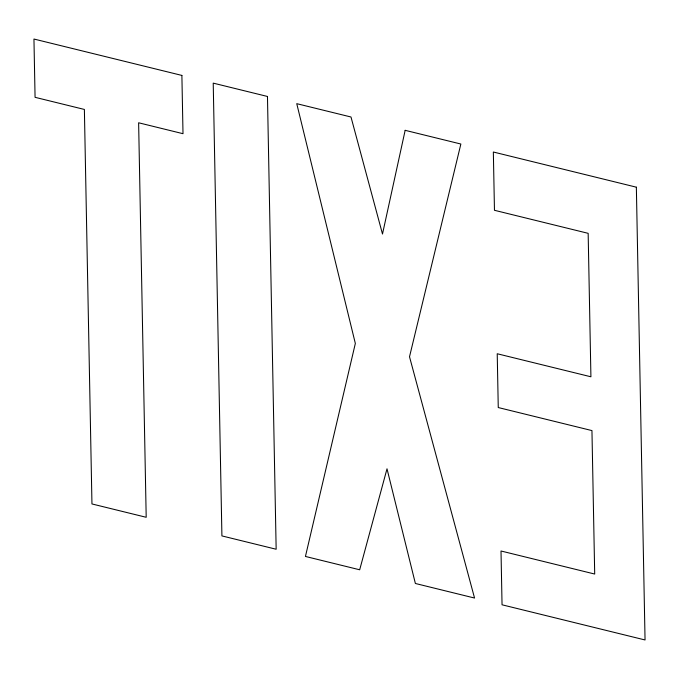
<?xml version="1.0" encoding="UTF-8"?>
<svg xmlns="http://www.w3.org/2000/svg" width="679" height="679" viewBox="0 0 679 679"><rect width="100%" height="100%" fill="white"/><g stroke="black" fill="none" stroke-linecap="round" stroke-linejoin="round"><path stroke-width="1.02" d="M405.159 130.326L382.498 234.026L350.992 117L296.748 103.666L355.338 343.447L305.44 556.449L359.683 569.783L387.005 468.816L415.378 583.482L474.553 598.038L409.513 356.772L460.863 144.024L405.159 130.326M181.887 75.42L33.95 39.034L35.07 97.318L84.383 109.446L91.954 503.945L146.197 517.288L138.626 122.78L183.007 133.695L181.887 75.42M267.467 96.46L213.223 83.127L221.914 535.909L276.158 549.243L267.467 96.46M636.359 187.183L493.344 152.011L494.465 210.295L588.158 233.33L590.917 376.786L497.223 353.751L498.259 407.544L591.952 430.588L594.702 574.044L501.009 551L502.044 604.794L645.05 639.966L636.359 187.183"/></g></svg>
